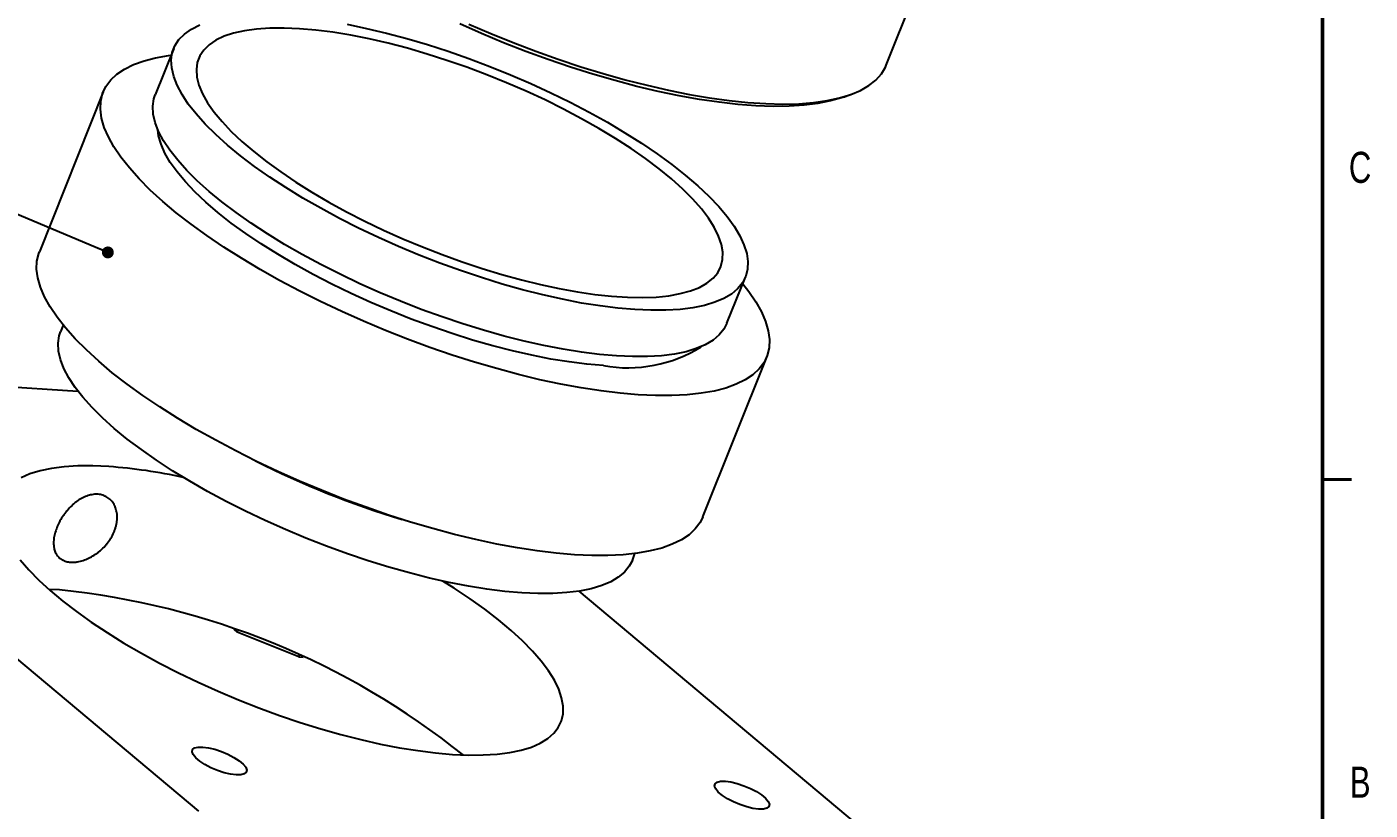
# Paper-space layout 'Sheet3' of a CAD drawing. Header units: millimetres. Extents: x 2 to 295, y 2 to 209.
# Drawn here: x 179.9 to 294.6, y 76.8 to 143.7 of the extents above; entities that cross this region are included whole.
import ezdxf

# ---------------------------------------------------------------- set-up
doc = ezdxf.new("R2010")
doc.units = ezdxf.units.MM
doc.styles.add('SLDTEXTSTYLE0', font='TXT', dxfattribs={"width": 0.75})
doc.dimstyles.new('SLDDIMSTYLE7', dxfattribs={"dimtxt": 0.18, "dimasz": 1.016, "dimexe": 0, "dimexo": 0.0625, "dimgap": 0, "dimtad": 0, "dimtih": 1, "dimtoh": 1, "dimdec": 0, "dimrnd": 1e-09, "dimzin": 0, "dimdsep": 46, "dimtxsty": 'Standard', "dimblk1": 'DOT', "dimblk2": 'DOT', "dimsah": 1, "dimcen": 0.09, "dimadec": 0, "dimazin": 0, "dimtfac": 1.016, "dimtdec": 0, "dimtofl": 0, "dimtmove": 0, "dimatfit": 3, "dimldrblk": 'DOT', "dimfxl": 1, "dimfrac": 2, "dimtolj": 1, "dimtzin": 0, "dimarcsym": 0})

# ---------------------------------------------------------------- blocks, each defined once
blk = doc.blocks.new('_Dot')
at = {"color": 0, "linetype": 'ByBlock', "lineweight": -2}
blk.add_line((-0.5, 0), (-1, 0), dxfattribs=at)
at = {"color": 0, "linetype": 'ByBlock', "const_width": 0.5}
blk.add_lwpolyline([(-0.25, 0, 1), (0.25, 0, 1)], format="xyb", close=True, dxfattribs=at)

psp = doc.layouts.new('Sheet3')

# ---------------------------------------------------------------- linework, layer by layer
at = {"color": 7, "linetype": 'Continuous', "lineweight": 50}
psp.add_line((290.5, 203.5), (290.5, 6.5), dxfattribs=at)
at = {"color": 7, "linetype": 'Continuous', "lineweight": 25}
for p, q in [((253.27, 140.4), (255.95, 147.09)), ((192.43, 141.81), (190.85, 137.86)), ((186.41, 138.11), (180.96, 124.45)), ((249.62, 137.66), (250.22, 137.88)), ((239.67, 118.35), (241.25, 122.3)), ((182.99, 118.2), (182.76, 117.63)), ((194.59, 76.7), (149.05, 114.86)), ((149.05, 114.86), (184.26, 112.55)), ((237.6, 101.82), (243.06, 115.47)), ((231.59, 98.11), (231.81, 98.68)), ((182.69, 95.59), (181.77, 95.63)), ((227.02, 95.47), (254.08, 72.8)), ((197.57, 92.22), (197.86, 91.98)), ((197.86, 91.98), (197.9, 92.1)), ((203.11, 89.87), (197.86, 91.98)), ((203.15, 89.99), (203.11, 89.87)), ((203.11, 89.87), (203.48, 89.85))]:
    psp.add_line(p, q, dxfattribs=at)
at = {"color": 7, "linetype": 'Continuous', "lineweight": 35}
for p, q in [((293, 105), (290.5, 105)), ((290.5, 105), (293, 105))]:
    psp.add_line(p, q, dxfattribs=at)
at = {"color": 7, "linetype": 'Continuous', "lineweight": 25, "flags": 128}
for points in [[(231.81, 119.52), (230.36, 119.64), (228.84, 119.83), (227.25, 120.08), (225.62, 120.4), (223.94, 120.78), (222.22, 121.21), (220.47, 121.7), (218.7, 122.25), (216.93, 122.85), (215.15, 123.49), (213.38, 124.18), (211.63, 124.91), (209.91, 125.68), (208.22, 126.48), (206.58, 127.31), (204.99, 128.17), (203.47, 129.04), (202.01, 129.93), (200.63, 130.84), (199.34, 131.75), (198.13, 132.66), (197.03, 133.56), (196.02, 134.46), (195.13, 135.35), (194.35, 136.22), (193.68, 137.06), (193.14, 137.89), (192.72, 138.68), (192.43, 139.43), (192.26, 140.15), (192.22, 140.83), (192.31, 141.46), (192.53, 142.04), (192.88, 142.57), (193.35, 143.04), (193.94, 143.46), (194.65, 143.82)], [(203.18, 143.5), (201.87, 143.56), (200.64, 143.55), (199.51, 143.47), (198.48, 143.33), (197.55, 143.13), (196.73, 142.86), (196.03, 142.52), (195.45, 142.13), (194.99, 141.68), (194.65, 141.18), (194.44, 140.62), (194.37, 140.02), (194.41, 139.37), (194.59, 138.67), (194.9, 137.94), (195.33, 137.18), (195.88, 136.38), (196.56, 135.57), (197.35, 134.73), (198.25, 133.87), (199.26, 133.01), (200.37, 132.14), (201.57, 131.27), (202.86, 130.4), (204.23, 129.54), (205.67, 128.7), (207.18, 127.88), (208.74, 127.08), (210.35, 126.31), (212, 125.57), (213.67, 124.87), (215.36, 124.21), (217.06, 123.6), (218.76, 123.03), (220.45, 122.52), (222.12, 122.06), (223.76, 121.66), (225.35, 121.31), (226.9, 121.03), (228.39, 120.81), (229.82, 120.66), (231.17, 120.57), (232.44, 120.55), (233.62, 120.59), (234.7, 120.7), (235.68, 120.88), (236.55, 121.11), (237.31, 121.41), (237.96, 121.78), (238.48, 122.2), (238.88, 122.67), (239.15, 123.2), (239.29, 123.79), (239.31, 124.41), (239.19, 125.09), (238.95, 125.8), (238.58, 126.55), (238.09, 127.33), (237.48, 128.13), (236.74, 128.96), (235.9, 129.81), (234.94, 130.67), (233.88, 131.54), (232.72, 132.41), (231.48, 133.28), (230.14, 134.14), (228.74, 134.99), (227.26, 135.82), (225.72, 136.63), (224.14, 137.42), (222.51, 138.17), (220.85, 138.89), (219.16, 139.57), (217.47, 140.21), (215.76, 140.8), (214.07, 141.34), (212.39, 141.83), (210.74, 142.26), (209.12, 142.63), (207.55, 142.95), (206.02, 143.2), (204.57, 143.38), (203.18, 143.5)], [(207.24, 143.88), (208.9, 143.53), (210.6, 143.12), (212.34, 142.66), (214.09, 142.14), (215.87, 141.57), (217.64, 140.95), (219.42, 140.28), (221.18, 139.57), (222.91, 138.82), (224.62, 138.03), (226.29, 137.22), (227.9, 136.37), (229.46, 135.51), (230.95, 134.62), (232.37, 133.73), (233.71, 132.82), (234.96, 131.91), (236.11, 131), (237.17, 130.1), (238.12, 129.21), (238.96, 128.33), (239.68, 127.47), (240.28, 126.63), (240.76, 125.83), (241.12, 125.05), (241.35, 124.31), (241.45, 123.62), (241.43, 122.96), (241.27, 122.36), (240.99, 121.8), (240.58, 121.3), (240.05, 120.85), (239.4, 120.46), (238.63, 120.14), (237.75, 119.87), (236.76, 119.67), (235.66, 119.53), (234.46, 119.46), (233.18, 119.46), (231.81, 119.52)], [(249.62, 137.66), (249.46, 137.61), (248.5, 137.33), (247.42, 137.12), (246.25, 136.97), (244.97, 136.89), (243.6, 136.87), (242.14, 136.92), (240.6, 137.04), (238.99, 137.22), (237.32, 137.46), (235.58, 137.77), (233.8, 138.14), (231.97, 138.58), (230.11, 139.07), (228.22, 139.61), (226.32, 140.21), (224.41, 140.86), (222.5, 141.56), (220.6, 142.3), (218.71, 143.09), (216.86, 143.91)], [(217.64, 143.9), (219.52, 143.08), (221.42, 142.31), (223.34, 141.58), (225.27, 140.89), (227.19, 140.26), (229.1, 139.67), (230.99, 139.14), (232.85, 138.67), (234.68, 138.25), (236.46, 137.89), (238.19, 137.6), (239.86, 137.37), (241.46, 137.21), (242.99, 137.11), (244.43, 137.07), (245.79, 137.1), (247.05, 137.2), (248.22, 137.36), (249.28, 137.59), (250.23, 137.88), (251.06, 138.23), (251.78, 138.65), (252.38, 139.12), (252.85, 139.65), (253.2, 140.23), (253.27, 140.4)], [(232.1, 112.24), (230.55, 112.37), (228.92, 112.57), (227.23, 112.83), (225.49, 113.15), (223.7, 113.53), (221.87, 113.98), (220.01, 114.48), (218.12, 115.03), (216.22, 115.64), (214.31, 116.29), (212.4, 117), (210.51, 117.74), (208.63, 118.53), (206.78, 119.36), (204.96, 120.21), (203.19, 121.1), (201.47, 122.01), (199.81, 122.95), (198.22, 123.9), (196.7, 124.86), (195.26, 125.84), (193.91, 126.81), (192.65, 127.79), (191.49, 128.76), (190.43, 129.72), (189.49, 130.67), (188.65, 131.61), (187.93, 132.52), (187.33, 133.41), (186.86, 134.26), (186.5, 135.08), (186.28, 135.87), (186.18, 136.62), (186.21, 137.32), (186.36, 137.97), (186.65, 138.58), (187.05, 139.13), (187.59, 139.63), (188.24, 140.06), (189.01, 140.44), (189.9, 140.76), (190.89, 141.02), (192, 141.21), (192.2, 141.24)], [(230.23, 115.57), (228.78, 115.69), (227.26, 115.88), (225.68, 116.14), (224.04, 116.45), (222.36, 116.83), (220.64, 117.26), (218.89, 117.76), (217.12, 118.3), (215.35, 118.9), (213.57, 119.54), (211.8, 120.23), (210.05, 120.96), (208.33, 121.73), (206.64, 122.53), (205, 123.36), (203.41, 124.22), (201.89, 125.09), (200.43, 125.99), (199.05, 126.89), (197.76, 127.8), (196.55, 128.71), (195.45, 129.61), (194.44, 130.51), (193.55, 131.4), (192.77, 132.27), (192.11, 133.12), (191.56, 133.94), (191.14, 134.73), (190.85, 135.49), (190.68, 136.2), (190.65, 136.88), (190.74, 137.51), (190.85, 137.86)], [(229.12, 114.74), (227.7, 114.86), (226.2, 115.05), (224.64, 115.3), (223.02, 115.62), (221.36, 115.99), (219.67, 116.43), (217.95, 116.92), (216.2, 117.47), (214.46, 118.07), (212.71, 118.71), (210.97, 119.4), (209.26, 120.13), (207.57, 120.89), (205.93, 121.69), (204.33, 122.52), (202.79, 123.37), (201.31, 124.24), (199.91, 125.12), (198.59, 126.01), (197.35, 126.9), (196.21, 127.8), (195.18, 128.69), (194.24, 129.57), (193.43, 130.43), (192.72, 131.27), (192.14, 132.09), (191.68, 132.88), (191.35, 133.64), (191.14, 134.36), (191.07, 134.88)], [(226.64, 98.59), (225.09, 98.72), (223.47, 98.92), (221.78, 99.17), (220.03, 99.5), (218.24, 99.88), (216.41, 100.32), (214.55, 100.82), (212.66, 101.38), (210.76, 101.98), (208.85, 102.64), (206.94, 103.34), (205.05, 104.09), (203.17, 104.88), (201.32, 105.7), (199.51, 106.56), (197.74, 107.45), (196.02, 108.36), (194.36, 109.29), (192.76, 110.24), (191.24, 111.21), (189.8, 112.18), (188.45, 113.16), (187.19, 114.13), (186.03, 115.11), (184.98, 116.07), (184.03, 117.02), (183.19, 117.95), (182.47, 118.86), (181.87, 119.75), (181.4, 120.61), (181.05, 121.43), (180.82, 122.22), (180.72, 122.96), (180.75, 123.66), (180.91, 124.32), (180.96, 124.45)], [(241.02, 121.73), (241.54, 121.06), (242.14, 120.18), (242.62, 119.32), (242.97, 118.5), (243.19, 117.71), (243.29, 116.96), (243.27, 116.26), (243.11, 115.61), (242.83, 115), (242.42, 114.45), (241.89, 113.96), (241.23, 113.52), (240.46, 113.14), (239.58, 112.82), (238.58, 112.56), (237.47, 112.37), (236.27, 112.24), (234.97, 112.17), (233.58, 112.18), (232.1, 112.24)], [(239.67, 118.35), (239.41, 117.85), (239.01, 117.35), (238.48, 116.9), (237.82, 116.52), (237.05, 116.19), (236.17, 115.92), (235.18, 115.72), (234.08, 115.58), (232.89, 115.51), (231.6, 115.51), (230.23, 115.57)], [(222.14, 95.33), (220.69, 95.46), (219.17, 95.65), (217.59, 95.9), (215.95, 96.21), (214.27, 96.59), (212.55, 97.03), (210.8, 97.52), (209.04, 98.07), (207.26, 98.66), (205.48, 99.31), (203.72, 100), (201.97, 100.73), (200.24, 101.5), (198.56, 102.3), (196.91, 103.13), (195.33, 103.98), (193.8, 104.86), (192.34, 105.75), (190.96, 106.65), (189.67, 107.56), (188.47, 108.47), (187.36, 109.38), (186.36, 110.28), (185.46, 111.16), (184.68, 112.03), (184.02, 112.88), (183.48, 113.7), (183.06, 114.49), (182.76, 115.25), (182.6, 115.97), (182.56, 116.64), (182.65, 117.27), (182.76, 117.63)], [(186.9, 106.12), (185.54, 106.18), (184.26, 106.17), (183.08, 106.1), (182, 105.96), (181.02, 105.75), (180.15, 105.49), (179.4, 105.16)], [(237.6, 101.82), (237.37, 101.35), (236.96, 100.8), (236.43, 100.3), (235.78, 99.86), (235, 99.48), (234.12, 99.16), (233.12, 98.91), (232.02, 98.71), (230.81, 98.58), (229.51, 98.52), (228.12, 98.52), (226.64, 98.59)], [(179.32, 98.15), (180.06, 97.29), (180.92, 96.42), (181.89, 95.53), (182.96, 94.63), (184.13, 93.73), (185.39, 92.83), (186.74, 91.94), (188.17, 91.05), (189.67, 90.18), (191.23, 89.33), (192.85, 88.5), (194.52, 87.7), (196.22, 86.93), (197.95, 86.2), (199.7, 85.52), (201.46, 84.87), (203.23, 84.27), (204.98, 83.73), (206.71, 83.24), (208.42, 82.8), (210.09, 82.42), (211.71, 82.11), (213.28, 81.86), (214.79, 81.67), (216.23, 81.54), (217.59, 81.48), (218.86, 81.49), (220.04, 81.56), (221.12, 81.7), (222.1, 81.9), (222.97, 82.17), (223.73, 82.5), (224.36, 82.89), (224.88, 83.34), (225.27, 83.84), (225.53, 84.4), (225.67, 85.01), (225.67, 85.66), (225.55, 86.36), (225.3, 87.1), (224.93, 87.87), (224.43, 88.67), (223.8, 89.51), (223.06, 90.36), (222.21, 91.24), (221.24, 92.13), (220.17, 93.02), (219, 93.93), (217.73, 94.83), (216.38, 95.72), (215.42, 96.33)], [(231.59, 98.11), (231.33, 97.61), (230.92, 97.11), (230.39, 96.67), (229.74, 96.28), (228.97, 95.95), (228.08, 95.69), (227.09, 95.49), (225.99, 95.35), (224.8, 95.28), (223.51, 95.27), (222.14, 95.33)], [(197.76, 79.79), (197.27, 79.85), (196.73, 79.98), (196.17, 80.17), (195.61, 80.4), (195.1, 80.67), (194.66, 80.96), (194.32, 81.25), (194.09, 81.52), (194, 81.76), (194.04, 81.95), (194.21, 82.09), (194.51, 82.17), (194.91, 82.17), (195.4, 82.11), (195.94, 81.98), (196.5, 81.79), (197.06, 81.56), (197.57, 81.29), (198.01, 81), (198.35, 80.72), (198.58, 80.44), (198.67, 80.2), (198.63, 80.01), (198.46, 79.87), (198.16, 79.79), (197.76, 79.79)], [(242.37, 76.87), (241.89, 76.93), (241.35, 77.06), (240.78, 77.25), (240.23, 77.48), (239.72, 77.75), (239.28, 78.04), (238.93, 78.32), (238.71, 78.6), (238.61, 78.84), (238.65, 79.03), (238.82, 79.17), (239.12, 79.25), (239.53, 79.25), (240.01, 79.19), (240.55, 79.06), (241.12, 78.87), (241.67, 78.64), (242.18, 78.37), (242.62, 78.08), (242.97, 77.79), (243.19, 77.52), (243.29, 77.28), (243.25, 77.09), (243.07, 76.95), (242.78, 76.87), (242.37, 76.87)]]:
    psp.add_lwpolyline(points, dxfattribs=at)
at = {"color": 7, "linetype": 'Continuous', "lineweight": 25}
for centre, radius, start, end in [((231.2, 126.37), 11.82, 259.9053, 301.9779), ((183.57, 61.09), 45.15, 77.6212, 85.7704), ((234.86, 177.15), 78.96, 243.317, 253.1145), ((176.05, 30.18), 65.74, 51.3115, 84.2056)]:
    psp.add_arc(centre, radius, start, end, dxfattribs=at)
psp.add_open_spline([(183.64, 97.96), (183.57, 97.96), (183.37, 97.98), (183.12, 98.05), (182.9, 98.16), (182.71, 98.28), (182.54, 98.45), (182.41, 98.64), (182.32, 98.8), (182.26, 98.98), (182.21, 99.16), (182.16, 99.5), (182.18, 99.87), (182.25, 100.26), (182.34, 100.58), (182.45, 100.91), (182.6, 101.23), (182.76, 101.55), (182.96, 101.87), (183.17, 102.16), (183.41, 102.45), (183.66, 102.72), (183.92, 102.96), (184.13, 103.12), (184.34, 103.27), (184.56, 103.4), (184.78, 103.51), (185.01, 103.6), (185.23, 103.67), (185.45, 103.72), (185.66, 103.75), (185.95, 103.76), (186.22, 103.72), (186.47, 103.64), (186.71, 103.53), (186.92, 103.39), (187.11, 103.2), (187.27, 102.99), (187.41, 102.75), (187.53, 102.42), (187.59, 102.13), (187.61, 101.82), (187.6, 101.58), (187.58, 101.34), (187.53, 101.09), (187.46, 100.84), (187.37, 100.6), (187.23, 100.28), (187.06, 99.96), (186.85, 99.66), (186.62, 99.38), (186.36, 99.11), (186.08, 98.87), (185.79, 98.65), (185.48, 98.45), (185.09, 98.25), (184.77, 98.12), (184.46, 98.03), (184.2, 97.98), (183.92, 97.95), (183.73, 97.95), (183.64, 97.96)], degree=3, knots=[0, 0, 0, 0, 0.013117, 0.039798, 0.053394, 0.066557, 0.093185, 0.106775, 0.120005, 0.133327, 0.146791, 0.160451, 0.200511, 0.214223, 0.227424, 0.254132, 0.267769, 0.280893, 0.307442, 0.320992, 0.334156, 0.360784, 0.374371, 0.387629, 0.40098, 0.414473, 0.428164, 0.441424, 0.454777, 0.468276, 0.481975, 0.495143, 0.521783, 0.535384, 0.548509, 0.575058, 0.588607, 0.601804, 0.628497, 0.64212, 0.668736, 0.682246, 0.695955, 0.70919, 0.722518, 0.735991, 0.749665, 0.762804, 0.789387, 0.802957, 0.816094, 0.842668, 0.856228, 0.869458, 0.896221, 0.90988, 0.936401, 0.950011, 0.963724, 0.981742, 1, 1, 1, 1], dxfattribs=at)

# ---------------------------------------------------------------- texts
at = {"color": 7, "linetype": 'Continuous', "lineweight": 0, "char_height": 2.65, "attachment_point": 2, "style": 'SLDTEXTSTYLE0'}
for s, insert in [('C', (293.72, 132.99)), ('B', (293.73, 80.49))]:
    psp.add_mtext(s, dxfattribs=dict(at, insert=insert))

# ---------------------------------------------------------------- leaders
at = {"color": 7, "linetype": 'Continuous', "lineweight": 0}
psp.add_leader([(186.81, 124.4), (168.23, 132.22), (161.88, 132.22)], dimstyle='SLDDIMSTYLE7', dxfattribs=at)

doc.saveas('drawing.dxf')
